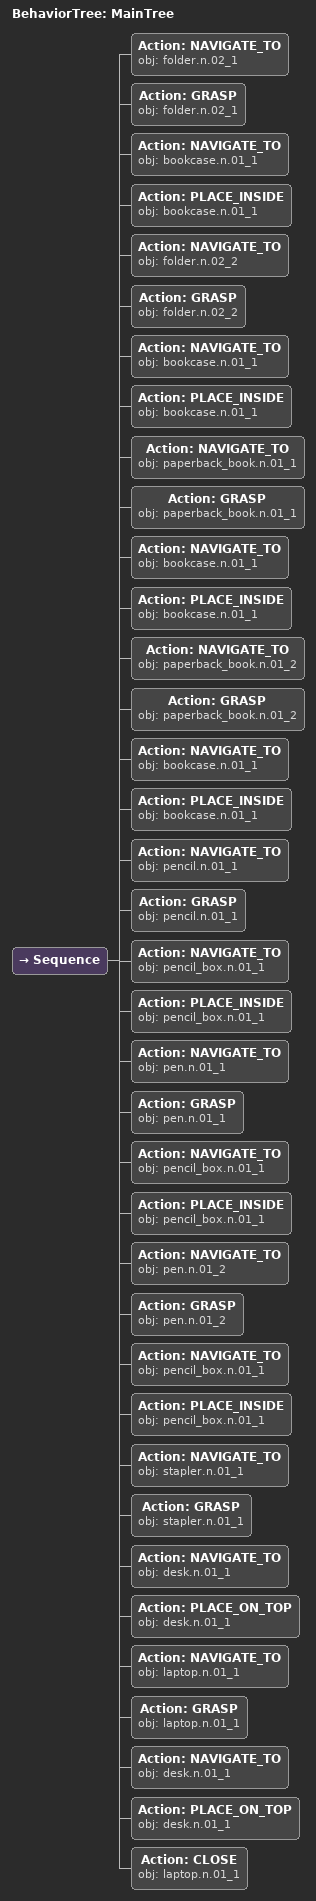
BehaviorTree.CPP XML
<root main_tree_to_execute="MainTree">
  <BehaviorTree ID="MainTree">
    <Sequence>
      <!-- Put folders in bookcase -->
      <Action ID="NAVIGATE_TO" obj="folder.n.02_1"/>
      <Action ID="GRASP" obj="folder.n.02_1"/>
      <Action ID="NAVIGATE_TO" obj="bookcase.n.01_1"/>
      <Action ID="PLACE_INSIDE" obj="bookcase.n.01_1"/>
      <Action ID="NAVIGATE_TO" obj="folder.n.02_2"/>
      <Action ID="GRASP" obj="folder.n.02_2"/>
      <Action ID="NAVIGATE_TO" obj="bookcase.n.01_1"/>
      <Action ID="PLACE_INSIDE" obj="bookcase.n.01_1"/>
      <!-- Put paperback books in bookcase -->
      <Action ID="NAVIGATE_TO" obj="paperback_book.n.01_1"/>
      <Action ID="GRASP" obj="paperback_book.n.01_1"/>
      <Action ID="NAVIGATE_TO" obj="bookcase.n.01_1"/>
      <Action ID="PLACE_INSIDE" obj="bookcase.n.01_1"/>
      <Action ID="NAVIGATE_TO" obj="paperback_book.n.01_2"/>
      <Action ID="GRASP" obj="paperback_book.n.01_2"/>
      <Action ID="NAVIGATE_TO" obj="bookcase.n.01_1"/>
      <Action ID="PLACE_INSIDE" obj="bookcase.n.01_1"/>
      <!-- Put writing tools in pencil box -->
      <Action ID="NAVIGATE_TO" obj="pencil.n.01_1"/>
      <Action ID="GRASP" obj="pencil.n.01_1"/>
      <Action ID="NAVIGATE_TO" obj="pencil_box.n.01_1"/>
      <Action ID="PLACE_INSIDE" obj="pencil_box.n.01_1"/>
      <Action ID="NAVIGATE_TO" obj="pen.n.01_1"/>
      <Action ID="GRASP" obj="pen.n.01_1"/>
      <Action ID="NAVIGATE_TO" obj="pencil_box.n.01_1"/>
      <Action ID="PLACE_INSIDE" obj="pencil_box.n.01_1"/>
      <Action ID="NAVIGATE_TO" obj="pen.n.01_2"/>
      <Action ID="GRASP" obj="pen.n.01_2"/>
      <Action ID="NAVIGATE_TO" obj="pencil_box.n.01_1"/>
      <Action ID="PLACE_INSIDE" obj="pencil_box.n.01_1"/>
      <!-- Take stapler from bookcase to desk -->
      <Action ID="NAVIGATE_TO" obj="stapler.n.01_1"/>
      <Action ID="GRASP" obj="stapler.n.01_1"/>
      <Action ID="NAVIGATE_TO" obj="desk.n.01_1"/>
      <Action ID="PLACE_ON_TOP" obj="desk.n.01_1"/>
      <!-- Move laptop from bed to desk and close it -->
      <Action ID="NAVIGATE_TO" obj="laptop.n.01_1"/>
      <Action ID="GRASP" obj="laptop.n.01_1"/>
      <Action ID="NAVIGATE_TO" obj="desk.n.01_1"/>
      <Action ID="PLACE_ON_TOP" obj="desk.n.01_1"/>
      <Action ID="CLOSE" obj="laptop.n.01_1"/>
    </Sequence>
  </BehaviorTree>
</root>
